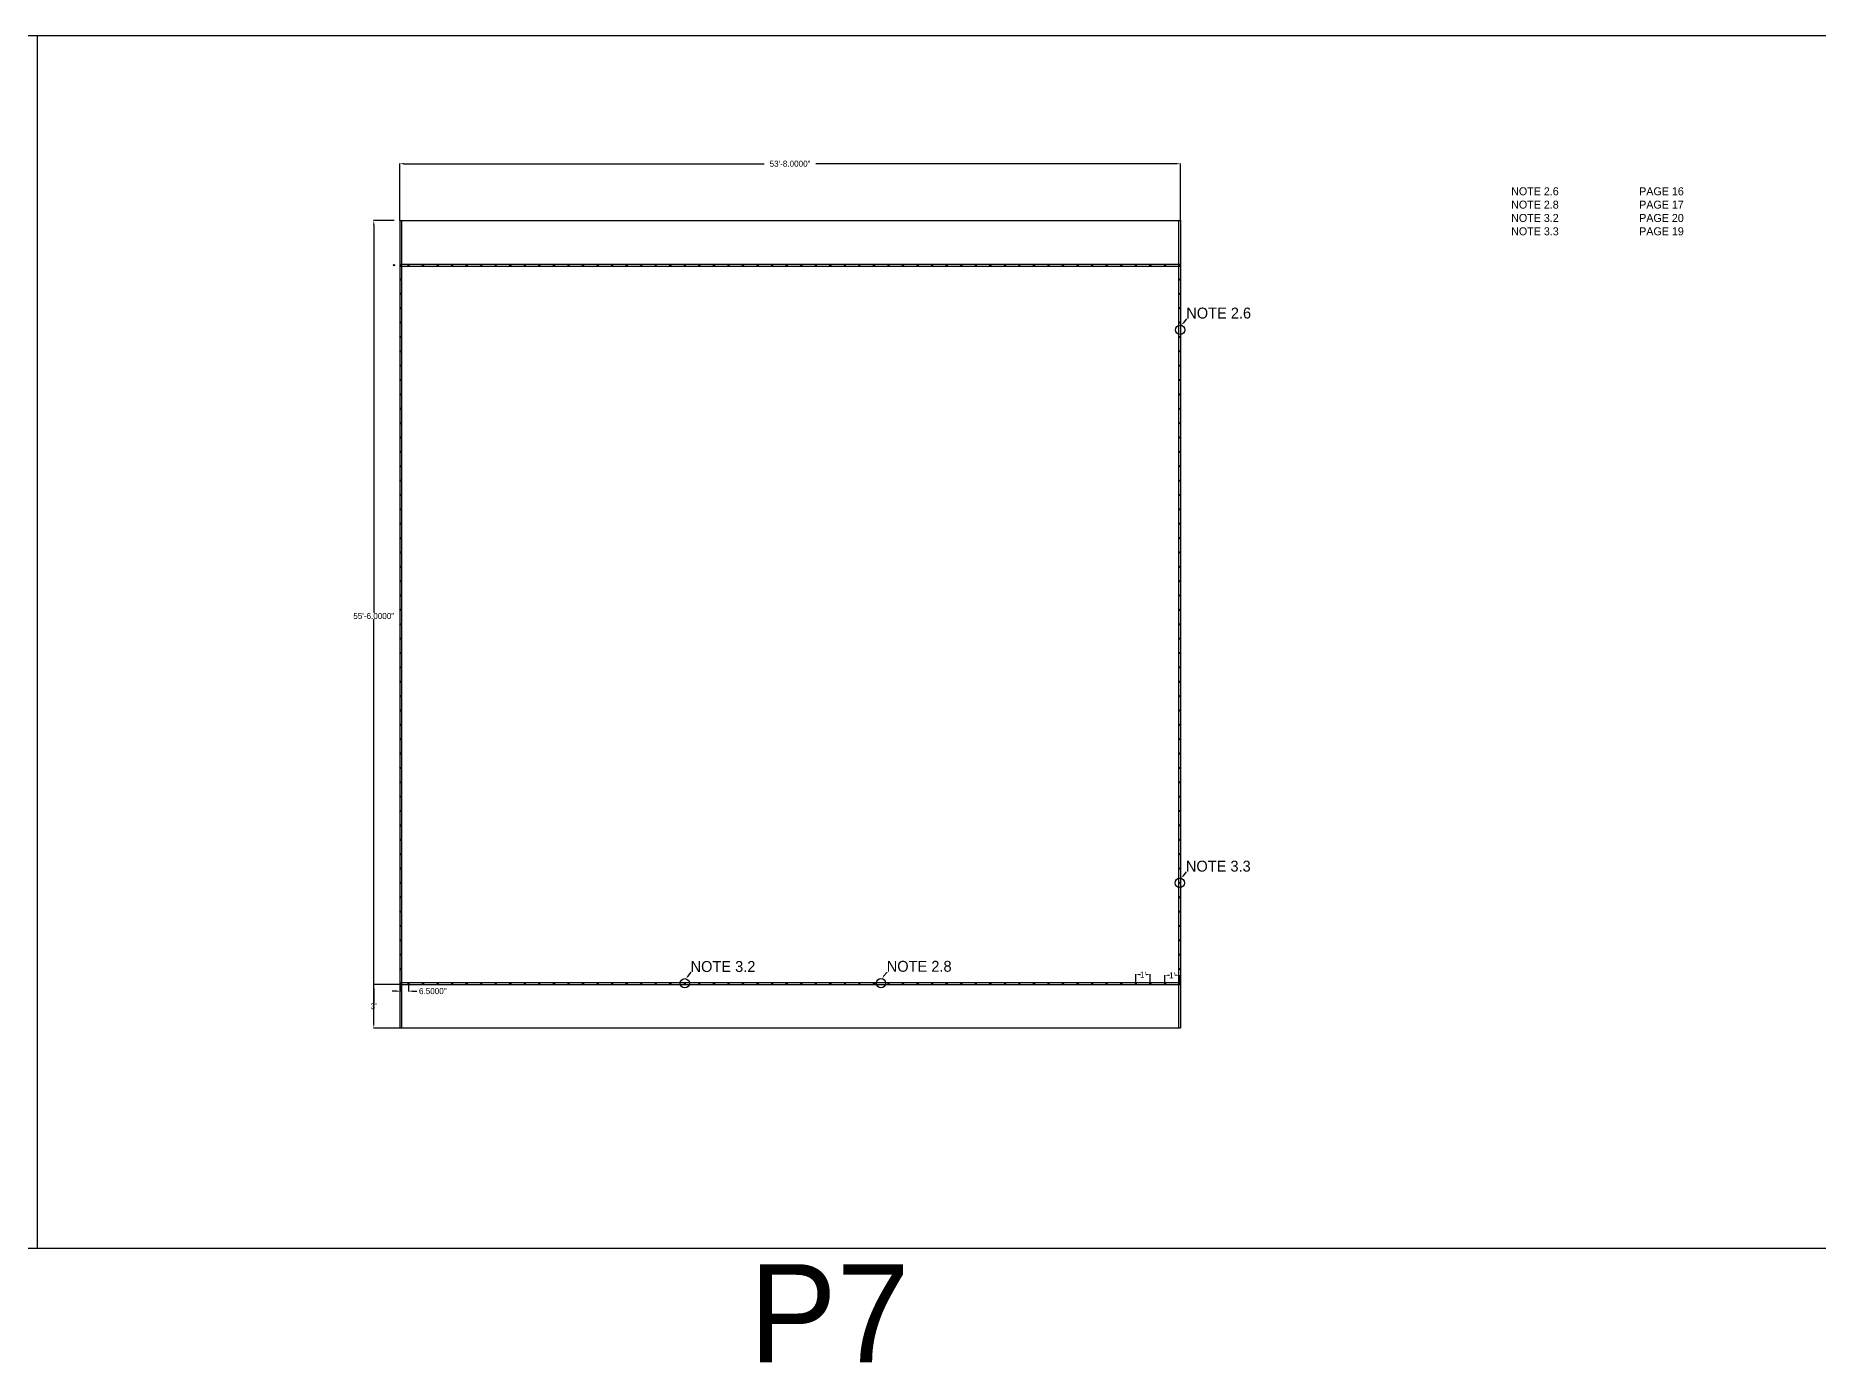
# Model space of a CAD drawing. Header units: inches. Extents: x 1631 to 16634, y 11819 to 13981.
# Drawn here: x 10633 to 12103, y 12886 to 13981 of the extents above; entities that cross this region are included whole.
import ezdxf

# ---------------------------------------------------------------- set-up
doc = ezdxf.new("R2010")
doc.units = ezdxf.units.IN
doc.header["$MEASUREMENT"] = 0
for name, color, linetype in [('DIMENSION', 7, 'Continuous'), ('FINISH', 1, 'Continuous'), ('GROMMET', 7, 'Continuous'), ('TEXT', 7, 'Continuous'), ('WEBB', 5, 'Continuous')]:
    doc.layers.add(name, color=color, linetype=linetype)
doc.dimstyles.get("Standard").update_dxf_attribs({"dimtxt": 2.5, "dimasz": 3.5, "dimexe": 0.18, "dimexo": 0.0625, "dimgap": 0.09, "dimtad": 0, "dimtih": 1, "dimtoh": 1, "dimdec": 4, "dimzin": 0, "dimdsep": 46, "dimlunit": 3, "dimtxsty": 'Standard', "dimcen": 0.09, "dimadec": 0, "dimazin": 0, "dimtfac": 1, "dimtdec": 4, "dimtofl": 0, "dimtmove": 0, "dimatfit": 3, "dimfxl": 0, "dimtolj": 1, "dimtzin": 0, "dimarcsym": 0})

# ---------------------------------------------------------------- blocks, each defined once
blk = doc.blocks.new('*D172')
at = {"layer": 'DEFPOINTS', "color": 0}
for p in [(10911.5, 13828.2), (10932.4, 13828.2), (10932.4, 13162.2)]:
    blk.add_point(p, dxfattribs=at)
at = {"layer": 'DIMENSION', "color": 0, "lineweight": -2}
for p, q in [((10928.4, 13828.2), (10911.3, 13828.2)), ((10911.5, 13824.7), (10911.5, 13504.6)), ((10911.5, 13165.7), (10911.5, 13499.4)), ((10928.4, 13162.2), (10911.3, 13162.2))]:
    blk.add_line(p, q, dxfattribs=at)
at = {"layer": 'DIMENSION', "color": 0}
for points in [[(10910.9, 13824.7), (10912.1, 13824.7), (10911.5, 13828.2)], [(10910.9, 13165.7), (10912.1, 13165.7), (10911.5, 13162.2)]]:
    blk.add_solid(points, dxfattribs=at)
at = {"layer": 'DIMENSION', "color": 0, "insert": (10911.5, 13502), "char_height": 5, "attachment_point": 5}
blk.add_mtext('\\A1;55\'-6.0000"', dxfattribs=at)
blk = doc.blocks.new('*D175')
at = {"layer": 'DEFPOINTS', "color": 0}
for p in [(11564.1, 13199), (11576.1, 13205.7), (11576.1, 13199)]:
    blk.add_point(p, dxfattribs=at)
at = {"layer": 'TEXT', "color": 0, "lineweight": -2}
for p, q in [((11564.1, 13199), (11564.1, 13205.9)), ((11576.1, 13199), (11576.1, 13205.9)), ((11567.6, 13205.7), (11568, 13205.7)), ((11572.6, 13205.7), (11572.3, 13205.7))]:
    blk.add_line(p, q, dxfattribs=at)
at = {"layer": 'TEXT', "color": 0}
for points in [[(11567.6, 13206.3), (11567.6, 13205.2), (11564.1, 13205.7)], [(11572.6, 13206.3), (11572.6, 13205.2), (11576.1, 13205.7)]]:
    blk.add_solid(points, dxfattribs=at)
at = {"layer": 'TEXT', "color": 0, "insert": (11570.1, 13205.7), "char_height": 5, "attachment_point": 5}
blk.add_mtext("\\A1;1'", dxfattribs=at)
blk = doc.blocks.new('*D176')
at = {"layer": 'DEFPOINTS', "color": 0}
for p in [(11540.1, 13206.3), (11540.1, 13199), (11552.1, 13199)]:
    blk.add_point(p, dxfattribs=at)
at = {"layer": 'TEXT', "color": 0, "lineweight": -2}
for p, q in [((11540.1, 13199), (11540.1, 13206.5)), ((11543.6, 13206.3), (11544, 13206.3)), ((11548.6, 13206.3), (11548.3, 13206.3)), ((11552.1, 13199), (11552.1, 13206.5))]:
    blk.add_line(p, q, dxfattribs=at)
at = {"layer": 'TEXT', "color": 0}
for points in [[(11543.6, 13206.9), (11543.6, 13205.7), (11540.1, 13206.3)], [(11548.6, 13206.9), (11548.6, 13205.7), (11552.1, 13206.3)]]:
    blk.add_solid(points, dxfattribs=at)
at = {"layer": 'TEXT', "color": 0, "insert": (11546.1, 13206.3), "char_height": 5, "attachment_point": 5}
blk.add_mtext("\\A1;1'", dxfattribs=at)
blk = doc.blocks.new('*D173')
at = {"layer": 'DEFPOINTS', "color": 0}
for p in [(11576.9, 13875.1), (10932.9, 13828.2), (11576.9, 13828.2)]:
    blk.add_point(p, dxfattribs=at)
at = {"layer": 'DIMENSION', "color": 0, "lineweight": -2}
for p, q in [((10932.9, 13828.3), (10932.9, 13875.2)), ((10936.4, 13875.1), (11233.6, 13875.1)), ((11573.4, 13875.1), (11276.2, 13875.1)), ((11576.9, 13828.3), (11576.9, 13875.2))]:
    blk.add_line(p, q, dxfattribs=at)
at = {"layer": 'DIMENSION', "color": 0}
for points in [[(10936.4, 13875.7), (10936.4, 13874.5), (10932.9, 13875.1)], [(11573.4, 13875.7), (11573.4, 13874.5), (11576.9, 13875.1)]]:
    blk.add_solid(points, dxfattribs=at)
at = {"layer": 'DIMENSION', "color": 0, "insert": (11254.9, 13875.1), "char_height": 5, "attachment_point": 5}
blk.add_mtext('\\A1;53\'-8.0000"', dxfattribs=at)
blk = doc.blocks.new('*D174')
at = {"layer": 'DEFPOINTS', "color": 0}
for p in [(10932.9, 13198.2), (10911.5, 13162.2), (10932.9, 13162.2)]:
    blk.add_point(p, dxfattribs=at)
at = {"layer": 'DIMENSION', "color": 0, "lineweight": -2}
for p, q in [((10932.8, 13198.2), (10911.3, 13198.2)), ((10911.5, 13194.7), (10911.5, 13182.8)), ((10911.5, 13165.7), (10911.5, 13177.6)), ((10932.8, 13162.2), (10911.3, 13162.2))]:
    blk.add_line(p, q, dxfattribs=at)
at = {"layer": 'DIMENSION', "color": 0}
for points in [[(10910.9, 13194.7), (10912.1, 13194.7), (10911.5, 13198.2)], [(10910.9, 13165.7), (10912.1, 13165.7), (10911.5, 13162.2)]]:
    blk.add_solid(points, dxfattribs=at)
at = {"layer": 'DIMENSION', "color": 0, "insert": (10911.5, 13180.2), "char_height": 5, "attachment_point": 5}
blk.add_mtext("\\A1;3'", dxfattribs=at)
blk = doc.blocks.new('*D179')
at = {"layer": 'DEFPOINTS', "color": 0}
for p in [(10933.6, 13199), (10940.1, 13199), (10940.1, 13192.6)]:
    blk.add_point(p, dxfattribs=at)
at = {"layer": 'DIMENSION', "color": 0, "lineweight": -2}
for p, q in [((10930.1, 13192.6), (10926.6, 13192.6)), ((10933.6, 13198.9), (10933.6, 13192.4)), ((10940.1, 13198.9), (10940.1, 13192.4)), ((10943.6, 13192.6), (10947.1, 13192.6))]:
    blk.add_line(p, q, dxfattribs=at)
at = {"layer": 'DIMENSION', "color": 0}
for points in [[(10930.1, 13193.2), (10930.1, 13192), (10933.6, 13192.6)], [(10943.6, 13193.2), (10943.6, 13192), (10940.1, 13192.6)]]:
    blk.add_solid(points, dxfattribs=at)
at = {"layer": 'DIMENSION', "color": 0, "insert": (10960.2, 13192.6), "char_height": 5, "attachment_point": 5}
blk.add_mtext('\\A1;6.5000"', dxfattribs=at)

msp = doc.modelspace()

# ---------------------------------------------------------------- linework, layer by layer
at = {"layer": 'DIMENSION'}
msp.add_point((10932.8946, 13162.21256), dxfattribs=at)
at = {"layer": 'FINISH'}
for p, q in [((10932.8946, 13828.21256), (11576.8946, 13828.21256)), ((10932.8946, 13162.21256), (11576.8946, 13162.21256))]:
    msp.add_line(p, q, dxfattribs=at)
at = {"layer": 'GROMMET'}
for centre, radius in [((10928.1446, 13791.46256), 0.5), ((10928.1446, 13791.46256), 0.25), ((10933.6446, 13791.46256), 0.5), ((10933.6446, 13779.61256), 0.5), ((10933.6446, 13791.46256), 0.25), ((10933.6446, 13779.61256), 0.25), ((10940.1446, 13791.46256), 0.5), ((10940.1446, 13791.46256), 0.25), ((10952.1446, 13791.46256), 0.5), ((10952.1446, 13791.46256), 0.25), ((10964.1446, 13791.46256), 0.5), ((10964.1446, 13791.46256), 0.25), ((10976.1446, 13791.46256), 0.5), ((10976.1446, 13791.46256), 0.25), ((10988.1446, 13791.46256), 0.5), ((10988.1446, 13791.46256), 0.25), ((11000.1446, 13791.46256), 0.5), ((11000.1446, 13791.46256), 0.25), ((11012.1446, 13791.46256), 0.5), ((11012.1446, 13791.46256), 0.25), ((11024.1446, 13791.46256), 0.5), ((11024.1446, 13791.46256), 0.25), ((11036.1446, 13791.46256), 0.5), ((11036.1446, 13791.46256), 0.25), ((11048.1446, 13791.46256), 0.5), ((11048.1446, 13791.46256), 0.25), ((11060.1446, 13791.46256), 0.5), ((11060.1446, 13791.46256), 0.25), ((11072.1446, 13791.46256), 0.5), ((11072.1446, 13791.46256), 0.25), ((11084.1446, 13791.46256), 0.5), ((11084.1446, 13791.46256), 0.25), ((11096.1446, 13791.46256), 0.5), ((11096.1446, 13791.46256), 0.25), ((11108.1446, 13791.46256), 0.5), ((11108.1446, 13791.46256), 0.25), ((11120.1446, 13791.46256), 0.5), ((11120.1446, 13791.46256), 0.25), ((11132.1446, 13791.46256), 0.5), ((11132.1446, 13791.46256), 0.25), ((11144.1446, 13791.46256), 0.5), ((11144.1446, 13791.46256), 0.25), ((11156.1446, 13791.46256), 0.5), ((11156.1446, 13791.46256), 0.25), ((11168.1446, 13791.46256), 0.5), ((11168.1446, 13791.46256), 0.25), ((11180.1446, 13791.46256), 0.5), ((11180.1446, 13791.46256), 0.25), ((11192.1446, 13791.46256), 0.5), ((11192.1446, 13791.46256), 0.25), ((11204.1446, 13791.46256), 0.5), ((11204.1446, 13791.46256), 0.25), ((11216.1446, 13791.46256), 0.5), ((11216.1446, 13791.46256), 0.25), ((11228.1446, 13791.46256), 0.5), ((11228.1446, 13791.46256), 0.25), ((11240.1446, 13791.46256), 0.5), ((11240.1446, 13791.46256), 0.25), ((11252.1446, 13791.46256), 0.5), ((11252.1446, 13791.46256), 0.25), ((11264.1446, 13791.46256), 0.5), ((11264.1446, 13791.46256), 0.25), ((11276.1446, 13791.46256), 0.5), ((11276.1446, 13791.46256), 0.25), ((11288.1446, 13791.46256), 0.5), ((11288.1446, 13791.46256), 0.25), ((11300.1446, 13791.46256), 0.5), ((11300.1446, 13791.46256), 0.25), ((11312.1446, 13791.46256), 0.5), ((11312.1446, 13791.46256), 0.25), ((11324.1446, 13791.46256), 0.5), ((11324.1446, 13791.46256), 0.25), ((11336.1446, 13791.46256), 0.5), ((11336.1446, 13791.46256), 0.25), ((11348.1446, 13791.46256), 0.5), ((11348.1446, 13791.46256), 0.25), ((11360.1446, 13791.46256), 0.5), ((11360.1446, 13791.46256), 0.25), ((11372.1446, 13791.46256), 0.5), ((11372.1446, 13791.46256), 0.25), ((11384.1446, 13791.46256), 0.5), ((11384.1446, 13791.46256), 0.25), ((11396.1446, 13791.46256), 0.5), ((11396.1446, 13791.46256), 0.25), ((11408.1446, 13791.46256), 0.5), ((11408.1446, 13791.46256), 0.25), ((11420.1446, 13791.46256), 0.5), ((11420.1446, 13791.46256), 0.25), ((11432.1446, 13791.46256), 0.5), ((11432.1446, 13791.46256), 0.25), ((11444.1446, 13791.46256), 0.5), ((11444.1446, 13791.46256), 0.25), ((11456.1446, 13791.46256), 0.5), ((11456.1446, 13791.46256), 0.25), ((11468.1446, 13791.46256), 0.5), ((11468.1446, 13791.46256), 0.25), ((11480.1446, 13791.46256), 0.5), ((11480.1446, 13791.46256), 0.25), ((11492.1446, 13791.46256), 0.5), ((11492.1446, 13791.46256), 0.25), ((11504.1446, 13791.46256), 0.5), ((11504.1446, 13791.46256), 0.25), ((11516.1446, 13791.46256), 0.5), ((11516.1446, 13791.46256), 0.25), ((11528.1446, 13791.46256), 0.5), ((11528.1446, 13791.46256), 0.25), ((11540.1446, 13791.46256), 0.5), ((11540.1446, 13791.46256), 0.25), ((11552.1446, 13791.46256), 0.5), ((11552.1446, 13791.46256), 0.25), ((11564.1446, 13791.46256), 0.5), ((11564.1446, 13791.46256), 0.25), ((11576.1446, 13791.46256), 0.5), ((11576.1446, 13779.61256), 0.5), ((11576.1446, 13791.46256), 0.25), ((11576.1446, 13779.61256), 0.25), ((10933.6446, 13767.76256), 0.5), ((10933.6446, 13767.76256), 0.25), ((11576.1446, 13767.76256), 0.5), ((11576.1446, 13767.76256), 0.25), ((10933.6446, 13755.91256), 0.5), ((10933.6446, 13755.91256), 0.25), ((11576.1446, 13755.91256), 0.5), ((11576.1446, 13755.91256), 0.25), ((10933.6446, 13744.06256), 0.5), ((10933.6446, 13744.06256), 0.25), ((11576.1446, 13744.06256), 0.5), ((11576.1446, 13744.06256), 0.25), ((10933.6446, 13732.21256), 0.5), ((10933.6446, 13720.36256), 0.5), ((10933.6446, 13732.21256), 0.25), ((10933.6446, 13720.36256), 0.25), ((11576.1446, 13732.21256), 0.5), ((11576.1446, 13720.36256), 0.5), ((11576.1446, 13732.21256), 0.25), ((11576.1446, 13720.36256), 0.25), ((10933.6446, 13708.51256), 0.5), ((10933.6446, 13708.51256), 0.25), ((11576.1446, 13708.51256), 0.5), ((11576.1446, 13708.51256), 0.25), ((10933.6446, 13696.66256), 0.5), ((10933.6446, 13696.66256), 0.25), ((11576.1446, 13696.66256), 0.5), ((11576.1446, 13696.66256), 0.25), ((10933.6446, 13684.81256), 0.5), ((10933.6446, 13684.81256), 0.25), ((11576.1446, 13684.81256), 0.5), ((11576.1446, 13684.81256), 0.25), ((10933.6446, 13672.96256), 0.5), ((10933.6446, 13672.96256), 0.25), ((11576.1446, 13672.96256), 0.5), ((11576.1446, 13672.96256), 0.25), ((10933.6446, 13661.11256), 0.5), ((10933.6446, 13649.26256), 0.5), ((10933.6446, 13661.11256), 0.25), ((10933.6446, 13649.26256), 0.25), ((11576.1446, 13661.11256), 0.5), ((11576.1446, 13649.26256), 0.5), ((11576.1446, 13661.11256), 0.25), ((11576.1446, 13649.26256), 0.25), ((10933.6446, 13637.41256), 0.5), ((10933.6446, 13637.41256), 0.25), ((11576.1446, 13637.41256), 0.5), ((11576.1446, 13637.41256), 0.25), ((10933.6446, 13625.56256), 0.5), ((10933.6446, 13625.56256), 0.25), ((11576.1446, 13625.56256), 0.5), ((11576.1446, 13625.56256), 0.25), ((10933.6446, 13613.71256), 0.5), ((10933.6446, 13613.71256), 0.25), ((11576.1446, 13613.71256), 0.5), ((11576.1446, 13613.71256), 0.25), ((10933.6446, 13601.86256), 0.5), ((10933.6446, 13590.01256), 0.5), ((10933.6446, 13601.86256), 0.25), ((10933.6446, 13590.01256), 0.25), ((11576.1446, 13601.86256), 0.5), ((11576.1446, 13590.01256), 0.5), ((11576.1446, 13601.86256), 0.25), ((11576.1446, 13590.01256), 0.25), ((10933.6446, 13578.16256), 0.5), ((10933.6446, 13578.16256), 0.25), ((11576.1446, 13578.16256), 0.5), ((11576.1446, 13578.16256), 0.25), ((10933.6446, 13566.31256), 0.5), ((10933.6446, 13566.31256), 0.25), ((11576.1446, 13566.31256), 0.5), ((11576.1446, 13566.31256), 0.25), ((10933.6446, 13554.46256), 0.5), ((10933.6446, 13554.46256), 0.25), ((11576.1446, 13554.46256), 0.5), ((11576.1446, 13554.46256), 0.25), ((10933.6446, 13542.61256), 0.5), ((10933.6446, 13530.76256), 0.5), ((10933.6446, 13542.61256), 0.25), ((10933.6446, 13530.76256), 0.25), ((11576.1446, 13542.61256), 0.5), ((11576.1446, 13530.76256), 0.5), ((11576.1446, 13542.61256), 0.25), ((11576.1446, 13530.76256), 0.25), ((10933.6446, 13518.91256), 0.5), ((10933.6446, 13518.91256), 0.25), ((11576.1446, 13518.91256), 0.5), ((11576.1446, 13518.91256), 0.25), ((10933.6446, 13507.06256), 0.5), ((10933.6446, 13507.06256), 0.25), ((11576.1446, 13507.06256), 0.5), ((11576.1446, 13507.06256), 0.25), ((10933.6446, 13495.21256), 0.5), ((10933.6446, 13495.21256), 0.25), ((11576.1446, 13495.21256), 0.5), ((11576.1446, 13495.21256), 0.25), ((10933.6446, 13483.36256), 0.5), ((10933.6446, 13471.51256), 0.5), ((10933.6446, 13483.36256), 0.25), ((10933.6446, 13471.51256), 0.25), ((11576.1446, 13483.36256), 0.5), ((11576.1446, 13471.51256), 0.5), ((11576.1446, 13483.36256), 0.25), ((11576.1446, 13471.51256), 0.25), ((10933.6446, 13459.66256), 0.5), ((10933.6446, 13459.66256), 0.25), ((11576.1446, 13459.66256), 0.5), ((11576.1446, 13459.66256), 0.25), ((10933.6446, 13447.81256), 0.5), ((10933.6446, 13447.81256), 0.25), ((11576.1446, 13447.81256), 0.5), ((11576.1446, 13447.81256), 0.25), ((10933.6446, 13435.96256), 0.5), ((10933.6446, 13435.96256), 0.25), ((11576.1446, 13435.96256), 0.5), ((11576.1446, 13435.96256), 0.25), ((10933.6446, 13424.11256), 0.5), ((10933.6446, 13412.26256), 0.5), ((10933.6446, 13424.11256), 0.25), ((10933.6446, 13412.26256), 0.25), ((11576.1446, 13424.11256), 0.5), ((11576.1446, 13412.26256), 0.5), ((11576.1446, 13424.11256), 0.25), ((11576.1446, 13412.26256), 0.25), ((10933.6446, 13400.41256), 0.5), ((10933.6446, 13400.41256), 0.25), ((11576.1446, 13400.41256), 0.5), ((11576.1446, 13400.41256), 0.25), ((10933.6446, 13388.56256), 0.5), ((10933.6446, 13388.56256), 0.25), ((11576.1446, 13388.56256), 0.5), ((11576.1446, 13388.56256), 0.25), ((10933.6446, 13376.71256), 0.5), ((10933.6446, 13376.71256), 0.25), ((11576.1446, 13376.71256), 0.5), ((11576.1446, 13376.71256), 0.25), ((10933.6446, 13364.86256), 0.5), ((10933.6446, 13353.01256), 0.5), ((10933.6446, 13364.86256), 0.25), ((10933.6446, 13353.01256), 0.25), ((11576.1446, 13364.86256), 0.5), ((11576.1446, 13353.01256), 0.5), ((11576.1446, 13364.86256), 0.25), ((11576.1446, 13353.01256), 0.25), ((10933.6446, 13341.16256), 0.5), ((10933.6446, 13341.16256), 0.25), ((11576.1446, 13341.16256), 0.5), ((11576.1446, 13341.16256), 0.25), ((10933.6446, 13329.31256), 0.5), ((10933.6446, 13329.31256), 0.25), ((11576.1446, 13329.31256), 0.5), ((11576.1446, 13329.31256), 0.25), ((10933.6446, 13317.46256), 0.5), ((10933.6446, 13317.46256), 0.25), ((11576.1446, 13317.46256), 0.5), ((11576.1446, 13317.46256), 0.25), ((10933.6446, 13305.61256), 0.5), ((10933.6446, 13293.76256), 0.5), ((10933.6446, 13305.61256), 0.25), ((11576.1446, 13305.61256), 0.5), ((11576.1446, 13293.76256), 0.5), ((11576.1446, 13305.61256), 0.25), ((10933.6446, 13281.91256), 0.5), ((10933.6446, 13293.76256), 0.25), ((10933.6446, 13281.91256), 0.25), ((11576.1446, 13281.91256), 0.5), ((11576.1446, 13293.76256), 0.25), ((11576.1446, 13281.91256), 0.25), ((10933.6446, 13270.06256), 0.5), ((10933.6446, 13270.06256), 0.25), ((11576.1446, 13270.06256), 0.5), ((11576.1446, 13270.06256), 0.25), ((10933.6446, 13258.21256), 0.5), ((10933.6446, 13258.21256), 0.25), ((11576.1446, 13258.21256), 0.5), ((11576.1446, 13258.21256), 0.25), ((10933.6446, 13246.36256), 0.5), ((10933.6446, 13246.36256), 0.25), ((11576.1446, 13246.36256), 0.5), ((11576.1446, 13246.36256), 0.25), ((10933.6446, 13234.51256), 0.5), ((10933.6446, 13222.66256), 0.5), ((10933.6446, 13234.51256), 0.25), ((10933.6446, 13222.66256), 0.25), ((11576.1446, 13234.51256), 0.5), ((11576.1446, 13222.66256), 0.5), ((11576.1446, 13234.51256), 0.25), ((11576.1446, 13222.66256), 0.25), ((10933.6446, 13210.81256), 0.5), ((10933.6446, 13210.81256), 0.25), ((11576.1446, 13210.81256), 0.5), ((11576.1446, 13210.81256), 0.25), ((10933.6446, 13198.96256), 0.5), ((10933.6446, 13198.96256), 0.25), ((10940.1446, 13198.96256), 0.5), ((10940.1446, 13198.96256), 0.25), ((10952.1446, 13198.96256), 0.5), ((10952.1446, 13198.96256), 0.25), ((10964.1446, 13198.96256), 0.5), ((10964.1446, 13198.96256), 0.25), ((10976.1446, 13198.96256), 0.5), ((10976.1446, 13198.96256), 0.25), ((10988.1446, 13198.96256), 0.5), ((10988.1446, 13198.96256), 0.25), ((11000.1446, 13198.96256), 0.5), ((11000.1446, 13198.96256), 0.25), ((11012.1446, 13198.96256), 0.5), ((11012.1446, 13198.96256), 0.25), ((11024.1446, 13198.96256), 0.5), ((11024.1446, 13198.96256), 0.25), ((11036.1446, 13198.96256), 0.5), ((11036.1446, 13198.96256), 0.25), ((11048.1446, 13198.96256), 0.5), ((11048.1446, 13198.96256), 0.25), ((11060.1446, 13198.96256), 0.5), ((11060.1446, 13198.96256), 0.25), ((11072.1446, 13198.96256), 0.5), ((11072.1446, 13198.96256), 0.25), ((11084.1446, 13198.96256), 0.5), ((11084.1446, 13198.96256), 0.25), ((11096.1446, 13198.96256), 0.5), ((11096.1446, 13198.96256), 0.25), ((11108.1446, 13198.96256), 0.5), ((11108.1446, 13198.96256), 0.25), ((11120.1446, 13198.96256), 0.5), ((11120.1446, 13198.96256), 0.25), ((11132.1446, 13198.96256), 0.5), ((11132.1446, 13198.96256), 0.25), ((11144.1446, 13198.96256), 0.5), ((11144.1446, 13198.96256), 0.25), ((11156.1446, 13198.96256), 0.5), ((11156.1446, 13198.96256), 0.25), ((11168.1446, 13198.96256), 0.5), ((11168.1446, 13198.96256), 0.25), ((11180.1446, 13198.96256), 0.5), ((11180.1446, 13198.96256), 0.25), ((11192.1446, 13198.96256), 0.5), ((11192.1446, 13198.96256), 0.25), ((11204.1446, 13198.96256), 0.5), ((11204.1446, 13198.96256), 0.25), ((11216.1446, 13198.96256), 0.5), ((11216.1446, 13198.96256), 0.25), ((11228.1446, 13198.96256), 0.5), ((11228.1446, 13198.96256), 0.25), ((11240.1446, 13198.96256), 0.5), ((11240.1446, 13198.96256), 0.25), ((11252.1446, 13198.96256), 0.5), ((11252.1446, 13198.96256), 0.25), ((11264.1446, 13198.96256), 0.5), ((11264.1446, 13198.96256), 0.25), ((11276.1446, 13198.96256), 0.5), ((11276.1446, 13198.96256), 0.25), ((11288.1446, 13198.96256), 0.5), ((11288.1446, 13198.96256), 0.25), ((11300.1446, 13198.96256), 0.5), ((11300.1446, 13198.96256), 0.25), ((11312.1446, 13198.96256), 0.5), ((11312.1446, 13198.96256), 0.25), ((11324.1446, 13198.96256), 0.5), ((11324.1446, 13198.96256), 0.25), ((11336.1446, 13198.96256), 0.5), ((11336.1446, 13198.96256), 0.25), ((11348.1446, 13198.96256), 0.5), ((11348.1446, 13198.96256), 0.25), ((11360.1446, 13198.96256), 0.5), ((11360.1446, 13198.96256), 0.25), ((11372.1446, 13198.96256), 0.5), ((11372.1446, 13198.96256), 0.25), ((11384.1446, 13198.96256), 0.5), ((11384.1446, 13198.96256), 0.25), ((11396.1446, 13198.96256), 0.5), ((11396.1446, 13198.96256), 0.25), ((11408.1446, 13198.96256), 0.5), ((11408.1446, 13198.96256), 0.25), ((11420.1446, 13198.96256), 0.5), ((11420.1446, 13198.96256), 0.25), ((11432.1446, 13198.96256), 0.5), ((11432.1446, 13198.96256), 0.25), ((11444.1446, 13198.96256), 0.5), ((11444.1446, 13198.96256), 0.25), ((11456.1446, 13198.96256), 0.5), ((11456.1446, 13198.96256), 0.25), ((11468.1446, 13198.96256), 0.5), ((11468.1446, 13198.96256), 0.25), ((11480.1446, 13198.96256), 0.5), ((11480.1446, 13198.96256), 0.25), ((11492.1446, 13198.96256), 0.5), ((11492.1446, 13198.96256), 0.25), ((11504.1446, 13198.96256), 0.5), ((11504.1446, 13198.96256), 0.25), ((11516.1446, 13198.96256), 0.5), ((11516.1446, 13198.96256), 0.25), ((11528.1446, 13198.96256), 0.5), ((11528.1446, 13198.96256), 0.25), ((11540.1446, 13198.96256), 0.5), ((11540.1446, 13198.96256), 0.25), ((11552.1446, 13198.96256), 0.5), ((11552.1446, 13198.96256), 0.25), ((11564.1446, 13198.96256), 0.5), ((11564.1446, 13198.96256), 0.25), ((11576.1446, 13198.96256), 0.5), ((11576.1446, 13198.96256), 0.25)]:
    msp.add_circle(centre, radius, dxfattribs=at)
at = {"layer": 'TEXT'}
for p, q in [((9133.76147, 13980.7397), (10633.76147, 13980.7397)), ((10633.76147, 13980.7397), (10633.76147, 12980.7397)), ((10633.76147, 13980.7397), (12133.76147, 13980.7397)), ((10633.76147, 13980.7397), (10633.76147, 12980.7397)), ((11582.01017, 13747.19344), (11579.12945, 13743.7122)), ((11581.68706, 13290.98607), (11578.80634, 13287.50483)), ((11173.0977, 13208.20462), (11170.21699, 13204.72338)), ((11334.93939, 13208.36683), (11332.05867, 13204.88559)), ((9133.76147, 12980.7397), (10633.76147, 12980.7397)), ((10633.76147, 12980.7397), (12133.76147, 12980.7397))]:
    msp.add_line(p, q, dxfattribs=at)
for centre in [(11576.7324, 13738.07788), (11576.40929, 13281.87051), (11168.06994, 13199.08905), (11329.91162, 13199.25126)]:
    msp.add_circle(centre, 3.83358, dxfattribs=at)
for points in [[(11578.81727, 13743.98816), (11579.44164, 13743.43625), (11577.47371, 13741.8391)], [(11578.49416, 13287.78079), (11579.11853, 13287.22888), (11577.1506, 13285.63173)], [(11170.15481, 13204.99934), (11170.77918, 13204.44742), (11168.81125, 13202.85028)], [(11331.99649, 13205.16155), (11332.62086, 13204.60963), (11330.65293, 13203.01249)]]:
    msp.add_solid(points, dxfattribs=at)
at = {"layer": 'WEBB'}
for p, q in [((10932.8946, 13828.21256), (10932.8946, 13162.21256)), ((10934.3946, 13828.21256), (10934.3946, 13162.21256)), ((11575.3946, 13828.21256), (11575.3946, 13162.21256)), ((11576.8946, 13828.21256), (11576.8946, 13162.21256)), ((10932.8946, 13792.21256), (11576.8946, 13792.21256)), ((10932.8946, 13790.71256), (11576.8946, 13790.71256)), ((10932.8946, 13199.71256), (11576.8946, 13199.71256)), ((10932.8946, 13198.21256), (11576.8946, 13198.21256))]:
    msp.add_line(p, q, dxfattribs=at)

# ---------------------------------------------------------------- texts
at = {"layer": 'TEXT'}
for s, height, p in [('NOTE 2.6', 9, (11581.73383, 13747.41788)), ('NOTE 3.3', 9, (11581.41072, 13291.21051)), ('NOTE 3.2', 9, (11172.82136, 13208.42906)), ('NOTE 2.8', 9, (11334.66305, 13208.59127)), ('P7', 80.977854, (11221.15452, 12886.42595))]:
    msp.add_text(s, height=height, dxfattribs=at).set_placement(p)
at = {"layer": 'TEXT', "insert": (11849.76554, 13855.65787), "char_height": 6.6, "width": 210.3834797, "attachment_point": 1}
msp.add_mtext('NOTE 2.6^I^I^IPAGE 16\\PNOTE 2.8^I^I^IPAGE 17\\PNOTE 3.2^I^I ^IPAGE 20\\PNOTE 3.3^I^I^IPAGE 19', dxfattribs=at)

# ---------------------------------------------------------------- dimensions: what is measured, and where the dimension line sits
at = {"layer": 'DIMENSION'}
for base, p1, p2, picture, middle in [((11576.8946, 13875.06817), (10932.8946, 13828.21256), (11576.8946, 13828.21256), '*D173', (11254.8946, 13875.06817)), ((10940.1446, 13192.62987), (10933.6446, 13198.96256), (10940.1446, 13198.96256), '*D179', (10960.15127, 13192.62987))]:
    dim = msp.add_linear_dim(base=base, p1=p1, p2=p2, dimstyle='Standard', override={"dimtxt": 5}, dxfattribs=at)
    dim.commit()
    dim.dimension.update_dxf_attribs({"geometry": picture, "text_midpoint": middle})
for base, p1, p2, override, picture, middle in [((10911.49005, 13828.21256), (10932.3946, 13162.21256), (10932.3946, 13828.21256), {"dimscale": 1, "dimtxt": 5, "dimexo": 4, "dimcen": 6, "dimatfit": 3}, '*D172', (10911.49005, 13501.96256)), ((10911.49005, 13162.21256), (10932.8946, 13198.21256), (10932.8946, 13162.21256), {"dimtxt": 5}, '*D174', (10911.49005, 13180.17599))]:
    dim = msp.add_linear_dim(base=base, p1=p1, p2=p2, angle=90, dimstyle='Standard', override=override, dxfattribs=at)
    dim.commit()
    dim.dimension.update_dxf_attribs({"geometry": picture, "text_midpoint": middle, "dimtype": 160})
at = {"layer": 'TEXT'}
for base, p1, p2, picture, middle in [((11540.1446, 13206.31125), (11552.1446, 13198.96256), (11540.1446, 13198.96256), '*D176', (11546.1446, 13206.31125)), ((11576.1446, 13205.7443), (11564.1446, 13198.96256), (11576.1446, 13198.96256), '*D175', (11570.1446, 13205.7443))]:
    dim = msp.add_linear_dim(base=base, p1=p1, p2=p2, dimstyle='Standard', override={"dimtxt": 5}, dxfattribs=at)
    dim.commit()
    dim.dimension.update_dxf_attribs({"geometry": picture, "text_midpoint": middle})

doc.saveas('drawing.dxf')
